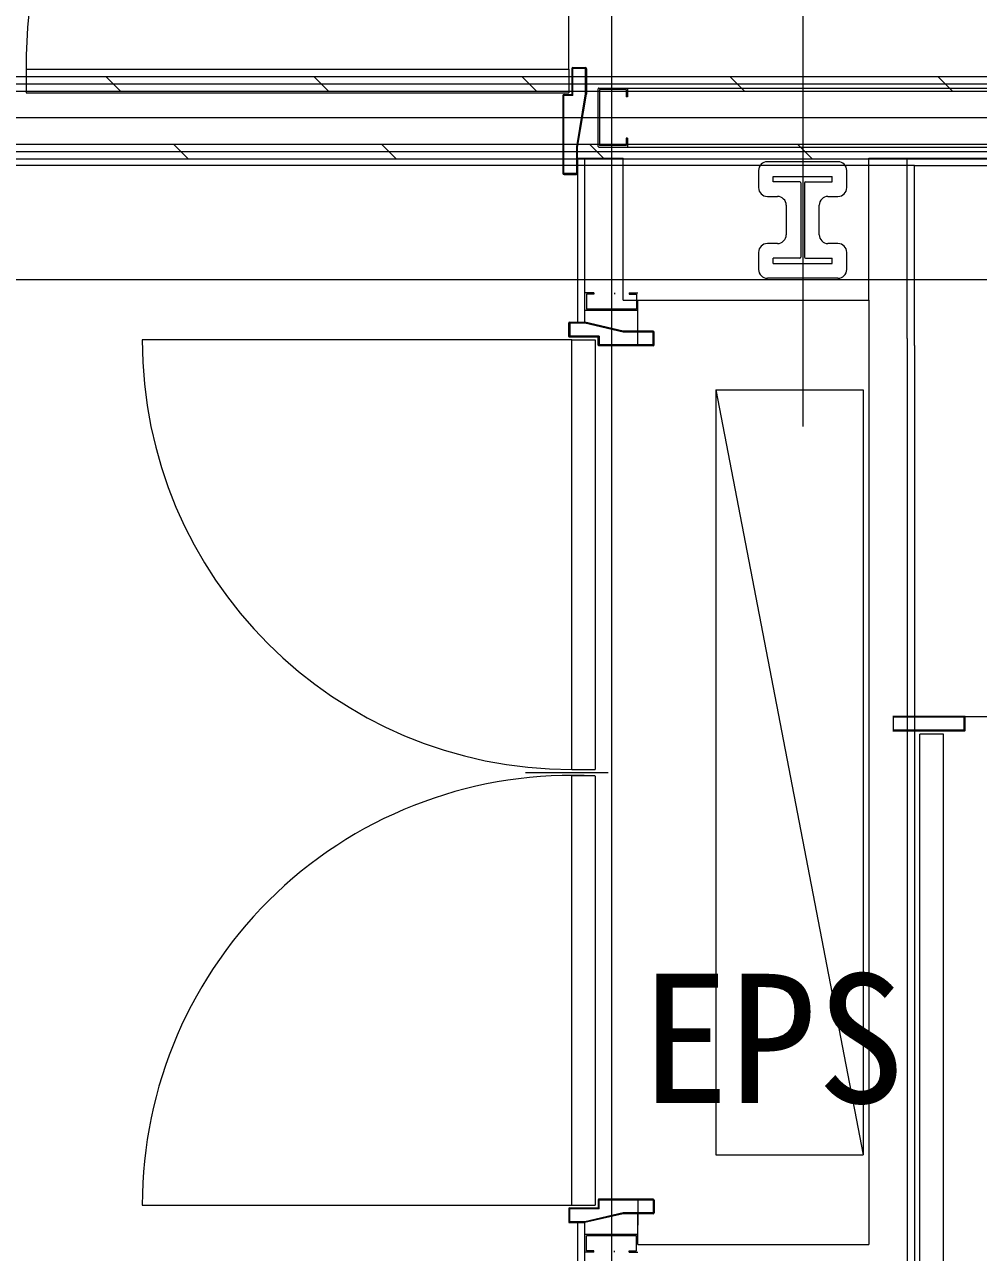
# Model space of a CAD drawing. Units: millimetres at full size, sheet at 1:100. Extents: x 3352 to 127672, y -40372 to 101181.
# Drawn here: x 20647 to 22268, y 6908 to 8995 of the extents above; entities that cross this region are included whole.
import ezdxf
from ezdxf.enums import TextEntityAlignment as Align

# ---------------------------------------------------------------- set-up
doc = ezdxf.new("R2010")
doc.units = ezdxf.units.MM
doc.header["$LTSCALE"] = 100
doc.linetypes.add('CHAIN2', pattern=[12, 9, -1, 1, -1])
doc.linetypes.add('DASHED3', pattern=[4, 3, -1])
doc.layers.add('0-0', color=134, linetype='Continuous', lineweight=18)
doc.styles.add('ＭＳ ゴシック', font='')
doc.styles.get('ＭＳ ゴシック').set_extended_font_data('MS Gothic')

msp = doc.modelspace()

# ---------------------------------------------------------------- linework, layer by layer
at = {"layer": '0-0', "color": 4}
for p, q in [((21644.8, 9997.8), (21644.8, 3396.7)), ((21572.3, 8918.7), (21572.3, 9841.2)), ((21969.8, 9167.2), (21969.8, 8311.7)), ((20649.8, 8918.7), (21572.3, 8918.7)), ((21572.3, 8918.7), (21572.3, 8878.7)), ((21577.3, 8919.7), (21577.3, 8875.7)), ((21578.9, 8874.1), (21578.9, 8920.1)), ((21579.3, 8921.7), (21600.3, 8921.7)), ((21602.3, 8919.7), (21602.3, 8876.7)), ((21562.3, 8873.7), (21562.3, 8742.2)), ((21578.9, 8874.1), (21563.9, 8874.1)), ((21564.3, 8875.7), (21577.3, 8875.7)), ((21585.7, 8787), (21600.7, 8877)), ((21587.3, 8786.7), (21602.3, 8876.7)), ((21585.7, 8741.8), (21585.7, 8786.7)), ((21587.3, 8742.2), (21587.3, 8786.7)), ((22159.8, 8755.2), (19447, 8755.2)), ((21894.8, 8746.7), (21894.8, 8717.7)), ((22029.8, 8761.7), (21909.8, 8761.7)), ((22044.8, 8717.7), (22044.8, 8746.7)), ((21564.3, 8740.2), (21585.3, 8740.2)), ((21909.8, 8702.7), (21926.8, 8702.7)), ((22012.8, 8702.7), (22029.8, 8702.7)), ((21941.8, 8687.7), (21941.8, 8637.7)), ((21997.8, 8637.7), (21997.8, 8687.7)), ((21926.8, 8622.7), (21909.8, 8622.7)), ((22029.8, 8622.7), (22012.8, 8622.7)), ((21894.8, 8607.7), (21894.8, 8578.7)), ((22044.8, 8578.7), (22044.8, 8607.7)), ((18347.6, 8561.7), (22879.3, 8561.7)), ((22029.8, 8563.7), (21909.8, 8563.7)), ((21689.8, 8450.5), (21689.8, 8493.4)), ((21572.3, 8464.9), (21572.3, 8487.9)), ((21573.3, 8488.9), (21599.8, 8488.9)), ((21664.6, 8472.3), (21599.4, 8487.4)), ((21664.8, 8473.9), (21599.8, 8488.9)), ((21715.7, 8472.3), (21664.6, 8472.3)), ((21715.7, 8473.9), (21664.8, 8473.9)), ((21715.7, 8450.5), (21715.7, 8472.3)), ((21717.3, 8450.5), (21717.3, 8472.3)), ((21577.3, 8458.9), (20847.3, 8458.9)), ((21573.3, 8463.9), (21622.3, 8463.9)), ((21623.9, 8465.5), (21573.9, 8465.5)), ((21577.3, 8458.9), (21617.3, 8458.9)), ((21577.3, 7728.9), (21577.3, 8458.9)), ((21617.3, 8458.9), (21617.3, 7728.9)), ((21622.3, 8449.9), (21622.3, 8463.9)), ((21623.9, 8465.5), (21623.9, 8450.5)), ((21715.7, 8450.5), (21623.9, 8450.5)), ((21715.7, 8448.9), (21623.3, 8448.9)), ((22245.8, 7819.2), (22122.8, 7819.2)), ((22124.4, 7795.8), (22124.4, 7817.6)), ((22245.8, 7795.2), (22245.8, 7818.2)), ((22244.8, 7794.2), (22122.8, 7794.2)), ((22244.2, 7795.8), (22124.4, 7795.8)), ((22169, 6819.2), (22169, 7789.2)), ((22209, 7789.2), (22169, 7789.2)), ((22209, 6819.2), (22209, 7789.2)), ((21498.6, 7723.9), (21639.4, 7723.9)), ((21577.3, 7728.9), (21617.3, 7728.9)), ((21577.3, 7718.9), (21617.3, 7718.9)), ((21577.3, 6988.9), (21577.3, 7718.9)), ((21617.3, 7717.8), (21617.3, 6988.9)), ((21622.3, 6997.9), (21622.3, 6983.9)), ((21715.7, 6998.9), (21623.3, 6998.9)), ((21623.9, 6982.3), (21623.9, 6997.3)), ((21715.7, 6997.3), (21623.9, 6997.3)), ((21689.8, 6997.3), (21689.8, 6954.5)), ((21715.7, 6997.3), (21715.7, 6975.5)), ((21717.3, 6997.3), (21717.3, 6975.5)), ((20847.3, 6988.9), (21617.3, 6988.9)), ((21572.3, 6982.9), (21572.3, 6959.9)), ((21573.3, 6983.9), (21622.3, 6983.9)), ((21623.9, 6982.3), (21573.9, 6982.3)), ((21664.6, 6975.5), (21599.4, 6960.5)), ((21664.8, 6973.9), (21599.8, 6958.9)), ((21715.7, 6975.5), (21664.6, 6975.5)), ((21715.7, 6973.9), (21664.8, 6973.9)), ((21573.3, 6958.9), (21599.8, 6958.9))]:
    msp.add_line(p, q, dxfattribs=at)
at = {"layer": '0-0', "linetype": 'CHAIN2'}
for p, q in [((21644.8, 9997.8), (21644.8, 3396.7)), ((21969.8, 9167.2), (21969.8, 8311.7)), ((18347.6, 8836.7), (91067.1, 8836.7)), ((18347.6, 8836.7), (91067.1, 8836.7)), ((22159.8, 8755.2), (19447, 8755.2)), ((18347.6, 8561.7), (22879.3, 8561.7)), ((21498.6, 7723.9), (21639.4, 7723.9))]:
    msp.add_line(p, q, dxfattribs=at)
at = {"layer": '0-0', "color": 8}
for p, q in [((21572.3, 8918.7), (21572.3, 9841.2)), ((20649.8, 8918.7), (21572.3, 8918.7)), ((21572.3, 8918.7), (21572.3, 8878.7)), ((21577.3, 8919.7), (21577.3, 8875.7)), ((21578.9, 8874.1), (21578.9, 8920.1)), ((21579.3, 8921.7), (21600.3, 8921.7)), ((21602.3, 8919.7), (21602.3, 8876.7)), ((21562.3, 8873.7), (21562.3, 8742.2)), ((21578.9, 8874.1), (21563.9, 8874.1)), ((21564.3, 8875.7), (21577.3, 8875.7)), ((21585.7, 8787), (21600.7, 8877)), ((21587.3, 8786.7), (21602.3, 8876.7)), ((21585.7, 8741.8), (21585.7, 8786.7)), ((21587.3, 8742.2), (21587.3, 8786.7)), ((21564.3, 8740.2), (21585.3, 8740.2)), ((21689.8, 8450.5), (21689.8, 8493.4)), ((21572.3, 8464.9), (21572.3, 8487.9)), ((21573.3, 8488.9), (21599.8, 8488.9)), ((21664.6, 8472.3), (21599.4, 8487.4)), ((21664.8, 8473.9), (21599.8, 8488.9)), ((21715.7, 8472.3), (21664.6, 8472.3)), ((21715.7, 8473.9), (21664.8, 8473.9)), ((21715.7, 8450.5), (21715.7, 8472.3)), ((21717.3, 8450.5), (21717.3, 8472.3)), ((21577.3, 8458.9), (20847.3, 8458.9)), ((21573.3, 8463.9), (21622.3, 8463.9)), ((21623.9, 8465.5), (21573.9, 8465.5)), ((21577.3, 8458.9), (21617.3, 8458.9)), ((21577.3, 7728.9), (21577.3, 8458.9)), ((21617.3, 8458.9), (21617.3, 7728.9)), ((21622.3, 8449.9), (21622.3, 8463.9)), ((21623.9, 8465.5), (21623.9, 8450.5)), ((21715.7, 8450.5), (21623.9, 8450.5)), ((21715.7, 8448.9), (21623.3, 8448.9)), ((22245.8, 7819.2), (22122.8, 7819.2)), ((22124.4, 7795.8), (22124.4, 7817.6)), ((22245.8, 7795.2), (22245.8, 7818.2)), ((22244.8, 7794.2), (22122.8, 7794.2)), ((22244.2, 7795.8), (22124.4, 7795.8)), ((21577.3, 7728.9), (21617.3, 7728.9)), ((21577.3, 7718.9), (21617.3, 7718.9)), ((21577.3, 6988.9), (21577.3, 7718.9)), ((21617.3, 7717.8), (21617.3, 6988.9)), ((21622.3, 6997.9), (21622.3, 6983.9)), ((21715.7, 6998.9), (21623.3, 6998.9)), ((21623.9, 6982.3), (21623.9, 6997.3)), ((21715.7, 6997.3), (21623.9, 6997.3)), ((21689.8, 6997.3), (21689.8, 6954.5)), ((21715.7, 6997.3), (21715.7, 6975.5)), ((21717.3, 6997.3), (21717.3, 6975.5)), ((20847.3, 6988.9), (21617.3, 6988.9)), ((21572.3, 6982.9), (21572.3, 6959.9)), ((21573.3, 6983.9), (21622.3, 6983.9)), ((21623.9, 6982.3), (21573.9, 6982.3)), ((21664.6, 6975.5), (21599.4, 6960.5)), ((21664.8, 6973.9), (21599.8, 6958.9)), ((21715.7, 6975.5), (21664.6, 6975.5)), ((21715.7, 6973.9), (21664.8, 6973.9)), ((21573.3, 6958.9), (21599.8, 6958.9))]:
    msp.add_line(p, q, dxfattribs=at)
at = {"layer": '0-0'}
for p, q in [((19166.6, 8906.7), (35014.8, 8906.7)), ((19166.6, 8894.2), (35011.8, 8894.2)), ((20797.9, 8894.2), (20785.4, 8906.7)), ((20810.4, 8881.7), (20797.9, 8894.2)), ((21151.5, 8894.2), (21139, 8906.7)), ((21164, 8881.7), (21151.5, 8894.2)), ((21505, 8894.2), (21492.5, 8906.7)), ((21517.5, 8881.7), (21505, 8894.2)), ((21858.6, 8894.2), (21846.1, 8906.7)), ((21871.1, 8881.7), (21858.6, 8894.2)), ((22212.1, 8894.2), (22199.6, 8906.7)), ((22224.6, 8881.7), (22212.1, 8894.2)), ((19166.6, 8881.7), (35011.8, 8881.7)), ((21622.3, 8787.7), (21622.3, 8885.7)), ((21623.3, 8886.7), (35014.8, 8886.7)), ((21670, 8884.4), (21624.6, 8884.4)), ((21624.6, 8884.4), (21624.6, 8789)), ((21670, 8884.4), (21670, 8871.7)), ((19166.6, 8791.7), (24649.8, 8791.7)), ((20912.9, 8779.2), (20900.4, 8791.7)), ((21266.5, 8779.2), (21254, 8791.7)), ((21620, 8779.2), (21607.5, 8791.7)), ((21623.3, 8786.7), (35029.8, 8786.7)), ((21670, 8789), (21624.6, 8789)), ((21670, 8801.7), (21670, 8789)), ((21672.3, 8801.7), (21670, 8801.7)), ((21672.3, 8801.7), (21672.3, 8786.7)), ((21973.6, 8779.2), (21961.1, 8791.7)), ((19166.6, 8779.2), (24637.3, 8779.2)), ((19166.6, 8766.7), (24624.8, 8766.7)), ((20925.4, 8766.7), (20912.9, 8779.2)), ((21279, 8766.7), (21266.5, 8779.2)), ((21587.3, 8767.7), (21664.8, 8767.7)), ((21587.3, 8767.7), (21587.3, 8488.9)), ((21599.8, 8488.9), (21599.8, 8767.7)), ((21632.5, 8766.7), (21620, 8779.2)), ((21664.8, 8526.2), (21664.8, 8767.7)), ((21986.1, 8766.7), (21973.6, 8779.2)), ((22082.3, 8767.7), (24619.8, 8767.7)), ((22082.3, 8526.2), (22082.3, 8767.7)), ((22147.3, 8461.2), (22147.3, 8767.7)), ((21894.8, 8746.7), (21894.8, 8717.7)), ((22029.8, 8761.7), (21909.8, 8761.7)), ((22044.8, 8717.7), (22044.8, 8746.7)), ((22159.8, 8755.2), (24619.8, 8755.2)), ((22159.8, 8449.2), (22159.8, 8755.2)), ((21919.8, 8736.7), (22019.8, 8736.7)), ((21919.8, 8727.7), (21919.8, 8736.7)), ((21964.8, 8727.7), (21919.8, 8727.7)), ((21966.8, 8725.7), (21966.8, 8599.7)), ((21972.8, 8725.7), (21972.8, 8599.7)), ((21909.8, 8702.7), (21926.8, 8702.7)), ((22012.8, 8702.7), (22029.8, 8702.7)), ((21941.8, 8687.7), (21941.8, 8637.7)), ((21997.8, 8637.7), (21997.8, 8687.7)), ((21926.8, 8622.7), (21909.8, 8622.7)), ((22029.8, 8622.7), (22012.8, 8622.7)), ((21894.8, 8607.7), (21894.8, 8578.7)), ((21919.8, 8588.7), (21919.8, 8597.7)), ((21964.8, 8597.7), (21919.8, 8597.7)), ((21974.8, 8597.7), (22019.8, 8597.7)), ((22044.8, 8578.7), (22044.8, 8607.7)), ((22029.8, 8563.7), (21909.8, 8563.7)), ((21614.8, 8538.9), (21599.8, 8538.9)), ((21614.8, 8536.6), (21602.1, 8536.6)), ((21602.1, 8536.6), (21602.1, 8511.2)), ((21614.8, 8538.9), (21614.8, 8536.6)), ((21649.8, 8538.9), (21649.8, 8536.6)), ((21674.8, 8538.9), (21674.8, 8536.6)), ((21674.8, 8538.9), (21689.8, 8538.9)), ((21674.8, 8536.6), (21687.5, 8536.6)), ((21664.8, 8526.2), (22082.3, 8526.2)), ((21689.8, 8473.9), (21689.8, 8526.2)), ((22082.3, 8526.2), (22082.3, 6921.7)), ((21689.8, 8508.9), (21599.8, 8508.9)), ((22147.3, 8461.2), (22147.3, 6844.2)), ((22159.8, 8449.2), (22159.8, 6844.2)), ((21822.3, 8373.9), (22072.3, 8373.9)), ((21822.3, 8373.9), (22072.3, 7073.9)), ((22072.3, 8373.9), (22072.3, 7073.9)), ((21689.8, 6921.7), (21689.8, 6973.9)), ((21587.3, 6958.9), (21587.3, 6844.2)), ((21599.8, 6856.7), (21599.8, 6958.9)), ((21689.8, 6938.9), (21599.8, 6938.9)), ((21602.1, 6911.2), (21602.1, 6936.6)), ((21614.8, 6908.9), (21599.8, 6908.9)), ((21614.8, 6911.2), (21602.1, 6911.2)), ((21614.8, 6908.9), (21614.8, 6911.2)), ((21649.8, 6908.9), (21649.8, 6911.2)), ((21674.8, 6911.2), (21687.5, 6911.2)), ((21674.8, 6908.9), (21674.8, 6911.2)), ((21674.8, 6908.9), (21689.8, 6908.9)), ((21689.8, 6921.7), (22082.3, 6921.7))]:
    msp.add_line(p, q, dxfattribs=at)
at = {"layer": '0-0', "color": 47}
for p, q in [((21602.3, 8906.7), (35014.8, 8906.7)), ((18347.6, 8836.7), (91067.1, 8836.7)), ((21587.3, 8767.7), (21664.8, 8767.7)), ((21587.3, 8767.7), (21587.3, 8488.9)), ((21599.8, 8488.9), (21599.8, 8767.7)), ((21664.8, 8526.2), (21664.8, 8767.7)), ((22082.3, 8767.7), (24619.8, 8767.7)), ((22082.3, 8526.2), (22082.3, 8767.7)), ((22147.3, 8461.2), (22147.3, 8767.7)), ((22159.8, 8755.2), (24619.8, 8755.2)), ((22159.8, 8449.2), (22159.8, 8755.2)), ((21919.8, 8736.7), (22019.8, 8736.7)), ((21919.8, 8727.7), (21919.8, 8736.7)), ((21964.8, 8727.7), (21919.8, 8727.7)), ((21966.8, 8725.7), (21966.8, 8599.7)), ((21972.8, 8725.7), (21972.8, 8599.7)), ((21919.8, 8588.7), (21919.8, 8597.7)), ((21964.8, 8597.7), (21919.8, 8597.7)), ((21974.8, 8597.7), (22019.8, 8597.7)), ((21614.8, 8538.9), (21599.8, 8538.9)), ((21614.8, 8536.6), (21602.1, 8536.6)), ((21602.1, 8536.6), (21602.1, 8511.2)), ((21614.8, 8538.9), (21614.8, 8536.6)), ((21649.8, 8538.9), (21649.8, 8536.6)), ((21674.8, 8538.9), (21674.8, 8536.6)), ((21674.8, 8538.9), (21689.8, 8538.9)), ((21674.8, 8536.6), (21687.5, 8536.6)), ((21664.8, 8526.2), (22082.3, 8526.2)), ((21689.8, 8473.9), (21689.8, 8526.2)), ((22082.3, 8526.2), (22082.3, 6921.7)), ((21689.8, 8508.9), (21599.8, 8508.9)), ((22147.3, 8461.2), (22147.3, 6844.2)), ((22159.8, 8449.2), (22159.8, 6844.2)), ((21689.8, 6921.7), (21689.8, 6973.9)), ((21587.3, 6958.9), (21587.3, 6844.2)), ((21599.8, 6856.7), (21599.8, 6958.9)), ((21689.8, 6938.9), (21599.8, 6938.9)), ((21602.1, 6911.2), (21602.1, 6936.6)), ((21614.8, 6908.9), (21599.8, 6908.9)), ((21614.8, 6911.2), (21602.1, 6911.2)), ((21614.8, 6908.9), (21614.8, 6911.2)), ((21649.8, 6908.9), (21649.8, 6911.2)), ((21674.8, 6911.2), (21687.5, 6911.2)), ((21674.8, 6908.9), (21674.8, 6911.2)), ((21674.8, 6908.9), (21689.8, 6908.9)), ((21689.8, 6921.7), (22082.3, 6921.7))]:
    msp.add_line(p, q, dxfattribs=at)
at = {"layer": '0-0', "color": 9}
msp.add_line((22244.8, 7819.2), (22501.8, 7819.2), dxfattribs=at)
at = {"layer": '0-0', "color": 8, "linetype": 'DASHED3'}
for p, q in [((22169, 6819.2), (22169, 7789.2)), ((22209, 7789.2), (22169, 7789.2)), ((22209, 6819.2), (22209, 7789.2))]:
    msp.add_line(p, q, dxfattribs=at)
at = {"layer": '0-0', "color": 4}
for points in [[(20649.8, 8918.7), (20649.8, 8878.7), (21572.3, 8878.7)], [(21600.7, 8876.7), (21600.7, 8920.1), (21578.9, 8920.1)], [(21585.7, 8741.8), (21563.9, 8741.8), (21563.9, 8874.1)], [(21599.8, 8487.3), (21573.9, 8487.3), (21573.9, 8465.5)], [(22244.2, 7795.8), (22244.2, 7817.6), (22124.4, 7817.6)], [(21599.8, 6960.5), (21573.9, 6960.5), (21573.9, 6982.3)]]:
    msp.add_lwpolyline(points, dxfattribs=at)
at = {"layer": '0-0', "color": 8}
for points in [[(20649.8, 8918.7), (20649.8, 8878.7), (21572.3, 8878.7)], [(21600.7, 8876.7), (21600.7, 8920.1), (21578.9, 8920.1)], [(21585.7, 8741.8), (21563.9, 8741.8), (21563.9, 8874.1)], [(21599.8, 8487.3), (21573.9, 8487.3), (21573.9, 8465.5)], [(22244.2, 7795.8), (22244.2, 7817.6), (22124.4, 7817.6)], [(21599.8, 6960.5), (21573.9, 6960.5), (21573.9, 6982.3)]]:
    msp.add_lwpolyline(points, dxfattribs=at)
at = {"layer": '0-0'}
for points in [[(21672.3, 8886.7), (21672.3, 8871.7), (21670, 8871.7)], [(21974.8, 8727.7), (22019.8, 8727.7), (22019.8, 8736.7)], [(21919.8, 8588.7), (22019.8, 8588.7), (22019.8, 8597.7)], [(21687.5, 8536.6), (21687.5, 8511.2), (21602.1, 8511.2)], [(21822.3, 8373.9), (21822.3, 7073.9), (22072.3, 7073.9)], [(21687.5, 6911.2), (21687.5, 6936.6), (21602.1, 6936.6)]]:
    msp.add_lwpolyline(points, dxfattribs=at)
at = {"layer": '0-0', "color": 47}
for points in [[(21974.8, 8727.7), (22019.8, 8727.7), (22019.8, 8736.7)], [(21919.8, 8588.7), (22019.8, 8588.7), (22019.8, 8597.7)], [(21687.5, 8536.6), (21687.5, 8511.2), (21602.1, 8511.2)], [(21687.5, 6911.2), (21687.5, 6936.6), (21602.1, 6936.6)]]:
    msp.add_lwpolyline(points, dxfattribs=at)
at = {"layer": '0-0', "color": 4}
for centre, radius, start, end in [((21572.3, 8918.7), 922.5, 90, 180), ((21579.3, 8919.7), 2, 90, 180), ((21600.3, 8919.7), 2, 0, 90), ((21564.3, 8873.7), 2, 90, 180), ((21909.8, 8746.7), 15, 90, 180), ((22029.8, 8746.7), 15, 0, 90), ((21564.3, 8742.2), 2, 180, 270), ((21585.3, 8742.2), 2, 270, 0), ((21909.8, 8717.7), 15, 180, 270), ((21926.8, 8687.7), 15, 0, 90), ((22012.8, 8687.7), 15, 90, 180), ((22029.8, 8717.7), 15, 270, 0), ((21909.8, 8607.7), 15, 90, 180), ((21926.8, 8637.7), 15, 270, 0), ((22012.8, 8637.7), 15, 180, 270), ((22029.8, 8607.7), 15, 0, 90), ((21909.8, 8578.7), 15, 180, 270), ((22029.8, 8578.7), 15, 270, 0), ((21573.3, 8487.9), 1, 90, 180), ((21715.7, 8472.3), 1.6, 0, 90), ((21577.3, 8458.9), 730, 180, 270), ((21573.3, 8464.9), 1, 180, 270), ((21715.7, 8450.5), 1.6, 270, 0), ((21623.3, 8449.9), 1, 180, 270), ((22244.8, 7818.2), 1, 0, 90), ((22244.8, 7795.2), 1, 270, 0), ((21577.3, 6988.9), 730, 86.8589, 180), ((21623.3, 6997.9), 1, 90, 180), ((21715.7, 6997.3), 1.6, 0, 90), ((21573.3, 6982.9), 1, 90, 180), ((21715.7, 6975.5), 1.6, 270, 0), ((21573.3, 6959.9), 1, 180, 270)]:
    msp.add_arc(centre, radius, start, end, dxfattribs=at)
at = {"layer": '0-0', "color": 8}
for centre, radius, start, end in [((21572.3, 8918.7), 922.5, 90, 180), ((21579.3, 8919.7), 2, 90, 180), ((21600.3, 8919.7), 2, 0, 90), ((21564.3, 8873.7), 2, 90, 180), ((21564.3, 8742.2), 2, 180, 270), ((21585.3, 8742.2), 2, 270, 0), ((21573.3, 8487.9), 1, 90, 180), ((21715.7, 8472.3), 1.6, 0, 90), ((21577.3, 8458.9), 730, 180, 270), ((21573.3, 8464.9), 1, 180, 270), ((21715.7, 8450.5), 1.6, 270, 0), ((21623.3, 8449.9), 1, 180, 270), ((22244.8, 7818.2), 1, 0, 90), ((22244.8, 7795.2), 1, 270, 0), ((21577.3, 6988.9), 730, 86.8589, 180), ((21623.3, 6997.9), 1, 90, 180), ((21715.7, 6997.3), 1.6, 0, 90), ((21573.3, 6982.9), 1, 90, 180), ((21715.7, 6975.5), 1.6, 270, 0), ((21573.3, 6959.9), 1, 180, 270)]:
    msp.add_arc(centre, radius, start, end, dxfattribs=at)
at = {"layer": '0-0'}
for centre, radius, start, end in [((21623.3, 8885.7), 1, 90, 180), ((21623.3, 8787.7), 1, 180, 270), ((21909.8, 8746.7), 15, 90, 180), ((22029.8, 8746.7), 15, 0, 90), ((21964.8, 8725.7), 2, 0, 90), ((21974.8, 8725.7), 2, 90, 180), ((21909.8, 8717.7), 15, 180, 270), ((21926.8, 8687.7), 15, 0, 90), ((22012.8, 8687.7), 15, 90, 180), ((22029.8, 8717.7), 15, 270, 0), ((21909.8, 8607.7), 15, 90, 180), ((21926.8, 8637.7), 15, 270, 0), ((22012.8, 8637.7), 15, 180, 270), ((22029.8, 8607.7), 15, 0, 90), ((21964.8, 8599.7), 2, 270, 0), ((21974.8, 8599.7), 2, 180, 270), ((21909.8, 8578.7), 15, 180, 270), ((22029.8, 8578.7), 15, 270, 0)]:
    msp.add_arc(centre, radius, start, end, dxfattribs=at)
at = {"layer": '0-0', "color": 47}
for centre, start, end in [((21964.8, 8725.7), 0, 90), ((21974.8, 8725.7), 90, 180), ((21964.8, 8599.7), 270, 0), ((21974.8, 8599.7), 180, 270)]:
    msp.add_arc(centre, 2, start, end, dxfattribs=at)

# ---------------------------------------------------------------- texts
at = {"layer": '0-0', "color": 4, "style": 'ＭＳ ゴシック'}
msp.add_text('EPS', height=219.4, dxfattribs=at).set_placement((21695.4, 7096.6), align=Align.BOTTOM_LEFT)
at = {"layer": '0-0', "style": 'ＭＳ ゴシック'}
msp.add_text('EPS', height=219.4, dxfattribs=at).set_placement((21695.4, 7096.6), align=Align.BOTTOM_LEFT)

doc.saveas('drawing.dxf')
